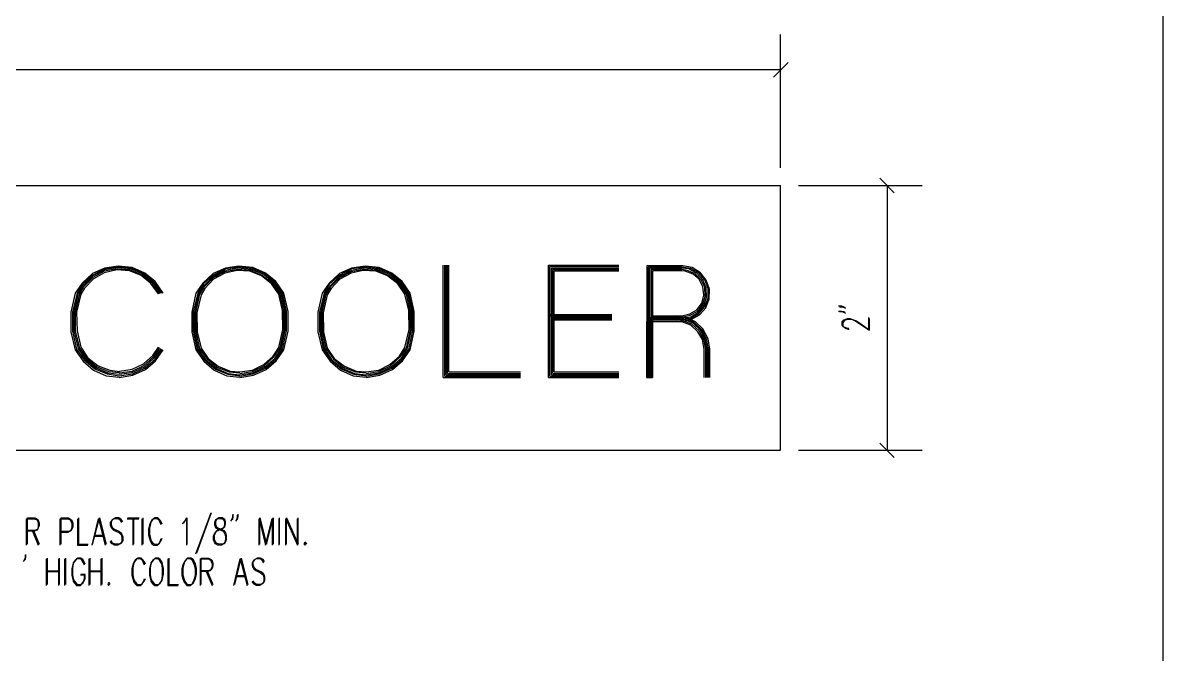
# Model space of a CAD drawing. Header units: metres. Extents: x 14 to 601, y -777 to -11.
# Drawn here: x 308.2 to 600.8, y -309.8 to -147.9 of the extents above; entities that cross this region are included whole.
import ezdxf

# ---------------------------------------------------------------- set-up
doc = ezdxf.new("R2010")
doc.units = ezdxf.units.M

msp = doc.modelspace()

# ---------------------------------------------------------------- linework, layer by layer
for p, q in [((600.76, -750.2), (600.76, -37.76)), ((502.6, -185.12), (502.6, -150.92)), ((97.72, -159.92), (502.6, -159.92)), ((500.8, -161.84), (504.52, -158.12)), ((97.72, -189.68), (502.6, -189.68)), ((502.6, -257.48), (502.6, -189.68)), ((507.16, -189.68), (538.96, -189.68)), ((531.76, -191.48), (528.04, -187.76)), ((529.96, -189.68), (529.96, -257.48)), ((332.68, -210.32), (329.2, -210.8)), ((332.68, -210.44), (329.2, -211.04)), ((336.28, -210.68), (332.68, -210.32)), ((336.04, -210.92), (332.68, -210.44)), ((363.64, -210.32), (360.16, -210.8)), ((363.64, -210.56), (360.16, -211.04)), ((367.24, -210.68), (363.64, -210.32)), ((367, -210.92), (363.64, -210.56)), ((396.04, -210.32), (392.56, -210.8)), ((396.04, -210.56), (392.56, -211.04)), ((399.64, -210.68), (396.04, -210.32)), ((399.4, -210.92), (396.04, -210.56)), ((416.08, -238.88), (416.08, -210.08)), ((416.44, -238.52), (416.44, -210.08)), ((416.8, -238.16), (416.8, -210.08)), ((417.16, -237.8), (417.16, -210.08)), ((417.52, -237.44), (417.52, -210.08)), ((443.08, -238.88), (443.08, -210.08)), ((443.08, -210.08), (461.08, -210.08)), ((443.44, -238.52), (443.44, -210.44)), ((443.44, -210.44), (461.08, -210.44)), ((477.28, -210.2), (468.28, -210.2)), ((468.28, -210.2), (468.28, -239)), ((477.28, -210.56), (468.64, -210.56)), ((468.64, -210.56), (468.64, -239)), ((477.52, -210.2), (477.28, -210.2)), ((479.56, -210.92), (477.28, -210.56)), ((479.92, -210.68), (477.52, -210.2)), ((326.08, -212.24), (323.44, -214.64)), ((326.2, -212.6), (323.56, -214.88)), ((326.2, -212.84), (323.68, -215.24)), ((326.2, -213.2), (323.8, -215.6)), ((326.32, -213.56), (324.04, -215.96)), ((329.2, -210.8), (326.08, -212.24)), ((329.2, -211.04), (326.2, -212.6)), ((329.2, -211.28), (326.2, -212.84)), ((329.08, -211.64), (326.2, -213.2)), ((329.08, -212), (326.32, -213.56)), ((332.44, -211.04), (329.08, -211.64)), ((332.32, -211.28), (329.08, -212)), ((332.56, -210.68), (329.2, -211.28)), ((335.56, -211.52), (332.32, -211.28)), ((335.68, -211.28), (332.44, -211.04)), ((335.92, -211.04), (332.56, -210.68)), ((338.56, -212.72), (335.56, -211.52)), ((338.8, -212.6), (335.68, -211.28)), ((339.04, -212.36), (335.92, -211.04)), ((339.28, -212.24), (336.04, -210.92)), ((339.52, -212.12), (336.28, -210.68)), ((341.08, -214.76), (338.56, -212.72)), ((341.44, -214.64), (338.8, -212.6)), ((341.68, -214.52), (339.04, -212.36)), ((341.92, -214.4), (339.28, -212.24)), ((342.16, -214.28), (339.52, -212.12)), ((357.04, -212.24), (354.4, -214.64)), ((357.04, -212.6), (354.52, -214.88)), ((357.04, -212.96), (354.64, -215.36)), ((357.04, -213.32), (354.64, -215.72)), ((360.16, -210.8), (357.04, -212.24)), ((360.16, -211.04), (357.04, -212.6)), ((360.04, -211.4), (357.04, -212.96)), ((360.04, -211.76), (357.04, -213.32)), ((360.04, -212.12), (357.16, -213.68)), ((363.4, -210.8), (360.04, -211.4)), ((363.28, -211.16), (360.04, -211.76)), ((363.16, -211.4), (360.04, -212.12)), ((366.4, -211.64), (363.16, -211.4)), ((366.64, -211.4), (363.28, -211.16)), ((366.76, -211.16), (363.4, -210.8)), ((369.4, -212.84), (366.4, -211.64)), ((369.64, -212.72), (366.64, -211.4)), ((370, -212.48), (366.76, -211.16)), ((370.24, -212.24), (367, -210.92)), ((370.48, -212.12), (367.24, -210.68)), ((372.04, -214.88), (369.4, -212.84)), ((372.28, -214.76), (369.64, -212.72)), ((372.64, -214.64), (370, -212.48)), ((372.88, -214.4), (370.24, -212.24)), ((373.12, -214.28), (370.48, -212.12)), ((389.44, -212.24), (386.8, -214.64)), ((389.44, -212.6), (386.92, -214.88)), ((389.44, -212.96), (387.04, -215.36)), ((389.44, -213.32), (387.04, -215.72)), ((392.56, -210.8), (389.44, -212.24)), ((392.56, -211.04), (389.44, -212.6)), ((392.44, -211.4), (389.44, -212.96)), ((392.44, -211.76), (389.44, -213.32)), ((392.44, -212.12), (389.56, -213.68)), ((395.8, -210.8), (392.44, -211.4)), ((395.68, -211.16), (392.44, -211.76)), ((395.56, -211.4), (392.44, -212.12)), ((398.8, -211.64), (395.56, -211.4)), ((399.04, -211.4), (395.68, -211.16)), ((399.16, -211.16), (395.8, -210.8)), ((401.8, -212.84), (398.8, -211.64)), ((402.04, -212.72), (399.04, -211.4)), ((402.4, -212.48), (399.16, -211.16)), ((402.64, -212.24), (399.4, -210.92)), ((402.88, -212.12), (399.64, -210.68)), ((404.44, -214.88), (401.8, -212.84)), ((404.68, -214.76), (402.04, -212.72)), ((405.04, -214.64), (402.4, -212.48)), ((405.28, -214.4), (402.64, -212.24)), ((405.52, -214.28), (402.88, -212.12)), ((443.8, -238.16), (443.8, -210.8)), ((443.8, -210.8), (461.08, -210.8)), ((444.16, -237.8), (444.16, -211.16)), ((444.16, -211.16), (461.08, -211.16)), ((444.52, -237.44), (444.52, -211.52)), ((444.52, -211.52), (461.08, -211.52)), ((477.28, -210.8), (469, -210.8)), ((469, -210.8), (469, -238.88)), ((477.28, -211.16), (469.36, -211.16)), ((469.36, -211.16), (469.36, -238.88)), ((477.28, -211.52), (469.72, -211.52)), ((469.72, -211.52), (469.72, -238.88)), ((479.08, -211.04), (477.28, -210.8)), ((478.6, -211.4), (477.28, -211.16)), ((478.12, -211.64), (477.28, -211.52)), ((480.16, -212.36), (478.12, -211.64)), ((480.64, -212.24), (478.6, -211.4)), ((481.12, -212.12), (479.08, -211.04)), ((481.6, -212), (479.56, -210.92)), ((482.08, -212), (479.92, -210.68)), ((481.72, -213.68), (480.16, -212.36)), ((482.2, -213.8), (480.64, -212.24)), ((482.68, -213.8), (481.12, -212.12)), ((483.16, -213.8), (481.6, -212)), ((483.52, -213.92), (482.08, -212)), ((323.44, -214.64), (321.64, -217.28)), ((323.56, -214.88), (322.12, -217.28)), ((323.68, -215.24), (322.36, -217.28)), ((323.8, -215.6), (322.72, -217.4)), ((324.04, -215.96), (323.08, -217.52)), ((343, -217.4), (341.08, -214.76)), ((343.24, -217.4), (341.44, -214.64)), ((343.6, -217.28), (341.68, -214.52)), ((343.84, -217.28), (341.92, -214.4)), ((344.2, -217.28), (342.16, -214.28)), ((354.4, -214.64), (352.6, -217.28)), ((354.52, -214.88), (353.08, -217.28)), ((354.64, -215.36), (353.32, -217.4)), ((354.64, -215.72), (353.56, -217.52)), ((354.88, -216.08), (353.92, -217.64)), ((357.16, -213.68), (354.88, -216.08)), ((373.84, -217.52), (372.04, -214.88)), ((374.2, -217.52), (372.28, -214.76)), ((374.56, -217.4), (372.64, -214.64)), ((374.8, -217.28), (372.88, -214.4)), ((375.16, -217.28), (373.12, -214.28)), ((386.8, -214.64), (385, -217.28)), ((386.92, -214.88), (385.48, -217.28)), ((387.04, -215.36), (385.72, -217.4)), ((387.04, -215.72), (385.96, -217.52)), ((387.28, -216.08), (386.32, -217.64)), ((389.56, -213.68), (387.28, -216.08)), ((406.24, -217.52), (404.44, -214.88)), ((406.6, -217.52), (404.68, -214.76)), ((406.96, -217.4), (405.04, -214.64)), ((407.2, -217.28), (405.28, -214.4)), ((407.56, -217.28), (405.52, -214.28)), ((482.68, -215.6), (481.72, -213.68)), ((483.16, -215.72), (482.2, -213.8)), ((483.52, -215.84), (482.68, -213.8)), ((482.92, -217.76), (482.68, -215.6)), ((484, -216.08), (483.16, -213.8)), ((483.28, -218), (483.16, -215.72)), ((484.36, -216.2), (483.52, -213.92)), ((483.64, -218.24), (483.52, -215.84)), ((484, -218.48), (484, -216.08)), ((484.24, -218.72), (484.36, -216.2)), ((321.64, -217.28), (320.56, -222.08)), ((322.12, -217.28), (320.92, -222.08)), ((322.36, -217.28), (321.28, -222.08)), ((322.72, -217.4), (321.64, -222.08)), ((323.08, -217.52), (322, -222.08)), ((352.6, -217.28), (351.52, -222.08)), ((353.08, -217.28), (351.88, -222.08)), ((353.32, -217.4), (352.24, -222.2)), ((353.56, -217.52), (352.48, -222.2)), ((353.92, -217.64), (352.84, -222.32)), ((374.8, -221.72), (373.84, -217.52)), ((375.16, -221.84), (374.2, -217.52)), ((375.52, -221.84), (374.56, -217.4)), ((375.88, -221.84), (374.8, -217.28)), ((376.24, -221.96), (375.16, -217.28)), ((385, -217.28), (383.92, -222.08)), ((385.48, -217.28), (384.28, -222.08)), ((385.72, -217.4), (384.64, -222.2)), ((385.96, -217.52), (384.88, -222.2)), ((386.32, -217.64), (385.24, -222.32)), ((407.2, -221.72), (406.24, -217.52)), ((407.56, -221.84), (406.6, -217.52)), ((407.92, -221.84), (406.96, -217.4)), ((408.28, -221.84), (407.2, -217.28)), ((408.64, -221.96), (407.56, -217.28)), ((482.44, -219.8), (482.92, -217.76)), ((482.68, -220.04), (483.28, -218)), ((482.92, -220.4), (483.64, -218.24)), ((483.16, -220.64), (484, -218.48)), ((483.4, -221), (484.24, -218.72)), ((320.56, -222.08), (320.56, -227.12)), ((320.92, -222.08), (320.92, -227)), ((321.28, -222.08), (321.28, -227)), ((321.64, -222.08), (321.64, -227)), ((322, -222.08), (322.12, -226.88)), ((351.52, -222.08), (351.52, -227.12)), ((351.88, -222.08), (351.88, -227)), ((352.24, -222.2), (352.24, -227.12)), ((352.48, -222.2), (352.6, -227.12)), ((352.84, -222.32), (352.96, -227.12)), ((374.92, -226.52), (374.8, -221.72)), ((375.28, -226.64), (375.16, -221.84)), ((375.52, -226.76), (375.52, -221.84)), ((375.88, -226.88), (375.88, -221.84)), ((376.24, -227), (376.24, -221.96)), ((383.92, -222.08), (383.92, -227.12)), ((384.28, -222.08), (384.28, -227)), ((384.64, -222.2), (384.64, -227.12)), ((384.88, -222.2), (385, -227.12)), ((385.24, -222.32), (385.36, -227.12)), ((407.32, -226.52), (407.2, -221.72)), ((407.68, -226.64), (407.56, -221.84)), ((407.92, -226.76), (407.92, -221.84)), ((408.28, -226.88), (408.28, -221.84)), ((408.64, -227), (408.64, -221.96)), ((479.32, -222.56), (481.12, -221.48)), ((479.44, -222.92), (481.36, -221.84)), ((479.56, -223.28), (481.48, -222.2)), ((481.12, -221.48), (482.44, -219.8)), ((481.36, -221.84), (482.68, -220.04)), ((481.48, -222.2), (482.92, -220.4)), ((481.6, -222.44), (483.16, -220.64)), ((481.84, -222.8), (483.4, -221)), ((517.48, -220.52), (518.2, -220.52)), ((517.48, -221.84), (518.2, -221.84)), ((517.72, -220.76), (518.32, -220.76)), ((517.72, -221.96), (518.32, -221.96)), ((518.2, -220.52), (518.8, -220.76)), ((518.2, -221.84), (518.8, -221.96)), ((518.32, -220.76), (519.04, -220.88)), ((518.32, -221.96), (519.04, -222.2)), ((518.8, -220.76), (519.16, -221)), ((518.8, -221.96), (519.16, -222.2)), ((519.04, -220.88), (519.28, -221.12)), ((519.04, -222.2), (519.28, -222.44)), ((443.08, -222.68), (459.28, -222.68)), ((443.44, -223.04), (459.28, -223.04)), ((443.8, -223.4), (459.28, -223.4)), ((444.16, -223.76), (459.28, -223.76)), ((444.52, -224.12), (459.28, -224.12)), ((468.28, -238.88), (468.28, -224.48)), ((468.28, -224.48), (477.28, -224.48)), ((468.64, -238.88), (468.64, -224.12)), ((468.64, -224.12), (477.28, -224.12)), ((469, -238.88), (469, -223.76)), ((469, -223.76), (477.28, -223.76)), ((469.36, -238.88), (469.36, -223.4)), ((469.36, -223.4), (477.28, -223.4)), ((469.72, -238.88), (469.72, -223.04)), ((469.72, -223.04), (477.28, -223.04)), ((478.24, -223.4), (475.84, -223.04)), ((478, -223.64), (475.84, -223.4)), ((477.76, -224), (475.84, -223.76)), ((477.52, -224.36), (475.84, -224.12)), ((477.28, -224.6), (475.84, -224.48)), ((477.28, -223.04), (479.32, -222.56)), ((477.28, -223.4), (479.44, -222.92)), ((477.28, -223.76), (479.56, -223.28)), ((477.28, -224.12), (479.56, -223.64)), ((477.28, -224.48), (479.68, -224)), ((479.56, -225.44), (477.28, -224.6)), ((479.8, -225.2), (477.52, -224.36)), ((480.16, -224.96), (477.76, -224)), ((480.4, -224.72), (478, -223.64)), ((480.76, -224.6), (478.24, -223.4)), ((479.56, -223.64), (481.6, -222.44)), ((479.68, -224), (481.84, -222.8)), ((481.72, -226.88), (479.8, -225.2)), ((482.08, -226.76), (480.16, -224.96)), ((482.44, -226.64), (480.4, -224.72)), ((482.68, -226.4), (480.76, -224.6)), ((518.44, -224.6), (518.8, -224.12)), ((518.44, -225.44), (518.44, -224.6)), ((518.68, -224.84), (519.04, -224.36)), ((518.68, -225.68), (518.68, -224.84)), ((518.8, -224.12), (519.16, -224)), ((519.04, -224.36), (519.28, -224.12)), ((519.16, -224), (519.76, -223.76)), ((519.28, -224.12), (520, -223.88)), ((519.76, -223.76), (520.36, -223.76)), ((520, -223.88), (520.6, -223.88)), ((520.36, -223.76), (521.08, -224)), ((520.6, -223.88), (521.2, -224.12)), ((521.08, -224), (522.04, -224.36)), ((521.2, -224.12), (522.16, -224.6)), ((522.04, -224.36), (525.28, -226.52)), ((522.16, -224.6), (525.4, -226.76)), ((525.28, -226.52), (525.28, -223.52)), ((525.4, -226.76), (525.4, -223.76)), ((320.56, -227.12), (321.64, -231.8)), ((320.92, -227), (322, -231.56)), ((321.28, -227), (322.36, -231.44)), ((321.64, -227), (322.72, -231.32)), ((322.12, -226.88), (323.08, -231.08)), ((351.52, -227.12), (352.6, -231.8)), ((351.88, -227), (352.96, -231.68)), ((352.24, -227.12), (353.2, -231.56)), ((352.6, -227.12), (353.56, -231.44)), ((352.96, -227.12), (353.92, -231.32)), ((373.84, -231.2), (374.92, -226.52)), ((374.2, -231.32), (375.28, -226.64)), ((374.44, -231.56), (375.52, -226.76)), ((374.8, -231.68), (375.88, -226.88)), ((375.16, -231.8), (376.24, -227)), ((383.92, -227.12), (385, -231.8)), ((384.28, -227), (385.36, -231.68)), ((384.64, -227.12), (385.6, -231.56)), ((385, -227.12), (385.96, -231.44)), ((385.36, -227.12), (386.32, -231.32)), ((406.24, -231.2), (407.32, -226.52)), ((406.6, -231.32), (407.68, -226.64)), ((406.84, -231.56), (407.92, -226.76)), ((407.2, -231.68), (408.28, -226.88)), ((407.56, -231.8), (408.64, -227)), ((481.36, -227.12), (479.56, -225.44)), ((482.56, -229.16), (481.36, -227.12)), ((482.92, -229.16), (481.72, -226.88)), ((483.28, -229.04), (482.08, -226.76)), ((483.64, -228.92), (482.44, -226.64)), ((484, -228.92), (482.68, -226.4)), ((518.8, -225.92), (518.44, -225.44)), ((519.04, -226.04), (518.68, -225.68)), ((519.16, -226.04), (518.8, -225.92)), ((519.28, -226.28), (519.04, -226.04)), ((519.76, -226.28), (519.16, -226.04)), ((520, -226.52), (519.28, -226.28)), ((520.12, -226.28), (519.76, -226.28)), ((520.24, -226.52), (520, -226.52)), ((323.08, -231.08), (324.88, -233.84)), ((341.56, -233.24), (343, -231.08)), ((483.04, -231.68), (482.56, -229.16)), ((483.4, -231.68), (482.92, -229.16)), ((483.76, -231.68), (483.28, -229.04)), ((484.12, -231.68), (483.64, -228.92)), ((484.48, -231.68), (484, -228.92)), ((321.64, -231.8), (323.68, -234.68)), ((322, -231.56), (324.04, -234.44)), ((322.36, -231.44), (324.28, -234.2)), ((322.72, -231.32), (324.64, -233.96)), ((324.64, -233.96), (327.16, -236.12)), ((324.88, -233.84), (327.52, -235.88)), ((339.16, -235.4), (341.56, -233.24)), ((339.28, -235.76), (341.8, -233.48)), ((339.4, -236.12), (341.92, -233.84)), ((341.8, -233.48), (343.24, -231.2)), ((341.92, -233.84), (343.6, -231.44)), ((342.16, -234.2), (343.84, -231.56)), ((342.28, -234.56), (344.2, -231.8)), ((352.6, -231.8), (354.64, -234.68)), ((352.96, -231.68), (354.88, -234.44)), ((353.2, -231.56), (355.12, -234.32)), ((353.56, -231.44), (355.48, -234.08)), ((353.92, -231.32), (355.72, -233.96)), ((355.72, -233.96), (358.36, -236)), ((370, -235.52), (372.4, -233.36)), ((370.12, -235.88), (372.64, -233.6)), ((370.24, -236.24), (372.88, -233.96)), ((372.4, -233.36), (373.84, -231.2)), ((372.64, -233.6), (374.2, -231.32)), ((372.88, -233.96), (374.44, -231.56)), ((373, -234.32), (374.8, -231.68)), ((373.24, -234.56), (375.16, -231.8)), ((385, -231.8), (387.04, -234.68)), ((385.36, -231.68), (387.28, -234.44)), ((385.6, -231.56), (387.52, -234.32)), ((385.96, -231.44), (387.88, -234.08)), ((386.32, -231.32), (388.12, -233.96)), ((388.12, -233.96), (390.76, -236)), ((402.4, -235.52), (404.8, -233.36)), ((402.52, -235.88), (405.04, -233.6)), ((402.64, -236.24), (405.28, -233.96)), ((404.8, -233.36), (406.24, -231.2)), ((405.04, -233.6), (406.6, -231.32)), ((405.28, -233.96), (406.84, -231.56)), ((405.4, -234.32), (407.2, -231.68)), ((405.64, -234.56), (407.56, -231.8)), ((483.04, -238.88), (483.04, -231.68)), ((483.4, -238.88), (483.4, -231.68)), ((483.76, -238.88), (483.76, -231.68)), ((484.12, -238.88), (484.12, -231.68)), ((484.48, -238.88), (484.48, -231.68)), ((323.68, -234.68), (326.32, -236.96)), ((324.04, -234.44), (326.68, -236.6)), ((324.28, -234.2), (326.92, -236.36)), ((326.32, -236.96), (329.56, -238.4)), ((326.68, -236.6), (329.8, -237.92)), ((326.92, -236.36), (330.04, -237.68)), ((327.16, -236.12), (330.28, -237.32)), ((327.52, -235.88), (330.52, -236.96)), ((330.52, -236.96), (333.04, -237.32)), ((333.04, -237.2), (336.28, -236.72)), ((336.28, -236.72), (339.16, -235.4)), ((336.28, -237.2), (339.28, -235.76)), ((336.28, -237.56), (339.4, -236.12)), ((336.4, -237.92), (339.52, -236.48)), ((336.4, -238.28), (339.64, -236.84)), ((339.52, -236.48), (342.16, -234.2)), ((339.64, -236.84), (342.28, -234.56)), ((354.64, -234.68), (357.28, -236.96)), ((354.88, -234.44), (357.64, -236.72)), ((355.12, -234.32), (357.76, -236.48)), ((355.48, -234.08), (358, -236.24)), ((357.28, -236.96), (360.52, -238.4)), ((357.64, -236.72), (360.76, -238.04)), ((357.76, -236.48), (360.88, -237.8)), ((358, -236.24), (361.12, -237.44)), ((358.36, -236), (361.36, -237.2)), ((363.88, -237.44), (367.12, -236.96)), ((367.12, -236.96), (370, -235.52)), ((367.12, -237.32), (370.12, -235.88)), ((367.24, -237.68), (370.24, -236.24)), ((367.24, -237.92), (370.48, -236.48)), ((367.36, -238.28), (370.6, -236.84)), ((370.48, -236.48), (373, -234.32)), ((370.6, -236.84), (373.24, -234.56)), ((387.04, -234.68), (389.68, -236.96)), ((387.28, -234.44), (390.04, -236.72)), ((387.52, -234.32), (390.16, -236.48)), ((387.88, -234.08), (390.4, -236.24)), ((389.68, -236.96), (392.92, -238.4)), ((390.04, -236.72), (393.16, -238.04)), ((390.16, -236.48), (393.28, -237.8)), ((390.4, -236.24), (393.52, -237.44)), ((390.76, -236), (393.76, -237.2)), ((396.28, -237.44), (399.52, -236.96)), ((399.52, -236.96), (402.4, -235.52)), ((399.52, -237.32), (402.52, -235.88)), ((399.64, -237.68), (402.64, -236.24)), ((399.64, -237.92), (402.88, -236.48)), ((399.76, -238.28), (403, -236.84)), ((402.88, -236.48), (405.4, -234.32)), ((403, -236.84), (405.64, -234.56)), ((329.56, -238.4), (332.92, -238.76)), ((329.8, -237.92), (332.92, -238.4)), ((330.04, -237.68), (332.92, -238.04)), ((330.28, -237.32), (333.04, -237.56)), ((332.92, -237.68), (336.28, -237.2)), ((332.92, -238.04), (336.28, -237.56)), ((332.92, -238.4), (336.4, -237.92)), ((332.92, -238.88), (336.4, -238.28)), ((360.52, -238.4), (363.88, -238.76)), ((360.76, -238.04), (363.88, -238.4)), ((360.88, -237.8), (363.88, -238.16)), ((361.12, -237.44), (363.88, -237.68)), ((361.36, -237.2), (363.88, -237.44)), ((363.88, -237.8), (367.12, -237.32)), ((363.88, -238.16), (367.24, -237.68)), ((363.88, -238.52), (367.24, -237.92)), ((363.88, -238.88), (367.36, -238.28)), ((392.92, -238.4), (396.28, -238.76)), ((393.16, -238.04), (396.28, -238.4)), ((393.28, -237.8), (396.28, -238.16)), ((393.52, -237.44), (396.28, -237.68)), ((393.76, -237.2), (396.28, -237.44)), ((396.28, -237.8), (399.52, -237.32)), ((396.28, -238.16), (399.64, -237.68)), ((396.28, -238.52), (399.64, -237.92)), ((396.28, -238.88), (399.76, -238.28)), ((416.08, -238.88), (435.88, -238.88)), ((416.44, -238.52), (435.88, -238.52)), ((416.8, -238.16), (435.88, -238.16)), ((417.16, -237.8), (435.88, -237.8)), ((417.52, -237.44), (435.88, -237.44)), ((443.08, -238.88), (461.08, -238.88)), ((443.44, -238.52), (461.08, -238.52)), ((443.8, -238.16), (461.08, -238.16)), ((444.16, -237.8), (461.08, -237.8)), ((444.52, -237.44), (461.08, -237.44)), ((468.28, -238.88), (468.64, -238.88)), ((468.64, -238.88), (469, -238.88)), ((469, -238.88), (469.36, -238.88)), ((469.36, -238.88), (469.72, -238.88)), ((528.04, -255.68), (531.76, -259.4)), ((97.72, -257.48), (502.6, -257.48)), ((507.16, -257.48), (538.96, -257.48)), ((309.4, -281.6), (309.4, -274.88)), ((309.4, -274.88), (311.32, -274.88)), ((311.32, -274.88), (312.04, -275.24)), ((318.04, -281.6), (318.04, -274.88)), ((318.04, -274.88), (319.96, -274.88)), ((319.96, -274.88), (320.56, -275.24)), ((322.48, -274.88), (322.48, -281.6)), ((326.08, -281.6), (327.88, -274.88)), ((327.88, -274.88), (329.56, -281.6)), ((331.96, -274.88), (331.24, -275.24)), ((332.8, -274.88), (331.96, -274.88)), ((333.4, -275.24), (332.8, -274.88)), ((335.08, -274.88), (338.08, -274.88)), ((336.64, -274.88), (336.64, -281.6)), ((339.04, -281.6), (339.04, -274.88)), ((342.04, -274.88), (341.56, -275.24)), ((342.88, -274.88), (342.04, -274.88)), ((343.24, -275.24), (342.88, -274.88)), ((349.72, -275.84), (350.32, -274.88)), ((350.32, -274.88), (350.32, -281.6)), ((356.32, -273.8), (352.48, -284.12)), ((356.56, -273.56), (352.72, -283.88)), ((358.48, -274.88), (357.88, -275.24)), ((359.32, -274.88), (358.48, -274.88)), ((360.04, -275.24), (359.32, -274.88)), ((361.96, -274.76), (361.72, -275.36)), ((361.96, -274.16), (361.96, -274.76)), ((362.08, -274.52), (361.96, -275.24)), ((362.08, -273.92), (362.08, -274.52)), ((363.16, -274.76), (363.04, -275.36)), ((363.16, -274.16), (363.16, -274.76)), ((363.4, -274.52), (363.16, -275.24)), ((363.4, -273.92), (363.4, -274.52)), ((369.04, -281.6), (369.04, -274.88)), ((369.04, -274.88), (370.72, -281.6)), ((370.72, -281.6), (372.4, -274.88)), ((372.4, -274.88), (372.4, -281.6)), ((374.08, -281.6), (374.08, -274.88)), ((375.88, -281.6), (375.88, -274.88)), ((375.88, -274.88), (378.88, -281.6)), ((378.88, -281.6), (378.88, -274.88)), ((309.16, -281.84), (309.16, -275.12)), ((309.16, -275.12), (311.2, -275.12)), ((311.2, -275.12), (311.8, -275.36)), ((312.04, -277.76), (311.32, -278.12)), ((311.8, -275.36), (312.04, -275.72)), ((312.04, -277.64), (311.8, -278)), ((312.04, -275.24), (312.16, -275.48)), ((312.04, -275.72), (312.16, -276.32)), ((312.16, -277.04), (312.04, -277.64)), ((312.16, -277.4), (312.04, -277.76)), ((312.16, -275.48), (312.4, -276.2)), ((312.16, -276.32), (312.16, -277.04)), ((312.4, -276.8), (312.16, -277.4)), ((312.4, -276.2), (312.4, -276.8)), ((317.8, -281.84), (317.8, -275.12)), ((317.8, -275.12), (319.72, -275.12)), ((319.72, -275.12), (320.32, -275.36)), ((320.32, -275.36), (320.56, -275.72)), ((320.56, -275.24), (320.8, -275.48)), ((320.56, -275.72), (320.8, -276.32)), ((320.8, -277.28), (320.56, -278)), ((320.8, -277.76), (320.56, -278.12)), ((320.8, -275.48), (321.04, -276.2)), ((320.8, -276.32), (320.8, -277.28)), ((321.04, -277.16), (320.8, -277.76)), ((321.04, -276.2), (321.04, -277.16)), ((322.24, -275.12), (322.24, -281.84)), ((325.96, -281.84), (327.64, -275.12)), ((327.64, -275.12), (329.32, -281.84)), ((331.12, -275.36), (330.64, -276.08)), ((330.64, -276.08), (330.64, -276.68)), ((330.64, -276.68), (330.88, -277.28)), ((331.24, -275.24), (330.88, -275.84)), ((330.88, -275.84), (330.88, -276.44)), ((330.88, -276.44), (331, -277.16)), ((330.88, -277.28), (331.12, -277.64)), ((331, -277.16), (331.24, -277.4)), ((331.72, -275.12), (331.12, -275.36)), ((331.12, -277.64), (331.48, -278)), ((331.24, -277.4), (331.72, -277.76)), ((332.56, -275.12), (331.72, -275.12)), ((331.72, -277.76), (333.04, -278.36)), ((333.16, -275.36), (332.56, -275.12)), ((333.64, -276.08), (333.16, -275.36)), ((333.88, -275.84), (333.4, -275.24)), ((334.96, -275.12), (337.96, -275.12)), ((336.4, -275.12), (336.4, -281.84)), ((338.8, -281.84), (338.8, -275.12)), ((340.72, -276.68), (340.48, -277.64)), ((340.48, -277.64), (340.48, -279.2)), ((340.96, -276.08), (340.72, -276.68)), ((340.96, -276.44), (340.72, -277.4)), ((340.72, -277.4), (340.72, -279.08)), ((341.32, -275.36), (340.96, -276.08)), ((341.08, -275.84), (340.96, -276.44)), ((341.56, -275.24), (341.08, -275.84)), ((341.8, -275.12), (341.32, -275.36)), ((342.64, -275.12), (341.8, -275.12)), ((343.12, -275.36), (342.64, -275.12)), ((343.48, -276.08), (343.12, -275.36)), ((343.72, -275.84), (343.24, -275.24)), ((343.72, -276.68), (343.48, -276.08)), ((343.96, -276.44), (343.72, -275.84)), ((349.12, -276.32), (349.48, -276.08)), ((349.24, -276.2), (349.72, -275.84)), ((349.48, -276.08), (350.2, -275.12)), ((350.2, -275.12), (350.2, -281.84)), ((357.64, -275.36), (357.4, -276.08)), ((357.4, -276.08), (357.4, -276.68)), ((357.4, -276.68), (357.64, -277.28)), ((358.24, -275.12), (357.64, -275.36)), ((357.88, -275.24), (357.64, -275.84)), ((357.64, -275.84), (357.64, -276.44)), ((357.64, -276.44), (357.88, -277.16)), ((357.64, -277.28), (358.12, -277.64)), ((357.88, -277.16), (358.24, -277.4)), ((358, -278.12), (358.72, -277.76)), ((358.12, -277.64), (358.96, -278)), ((359.2, -275.12), (358.24, -275.12)), ((358.24, -277.4), (359.08, -277.76)), ((358.48, -278), (359.32, -277.64)), ((358.72, -277.76), (359.56, -277.4)), ((359.08, -277.76), (359.8, -278.12)), ((359.8, -275.36), (359.2, -275.12)), ((359.32, -277.64), (359.8, -277.28)), ((359.56, -277.4), (360.04, -277.16)), ((360.04, -276.08), (359.8, -275.36)), ((359.8, -277.28), (360.04, -276.68)), ((360.16, -275.84), (360.04, -275.24)), ((360.04, -276.68), (360.04, -276.08)), ((360.04, -277.16), (360.16, -276.44)), ((360.16, -276.44), (360.16, -275.84)), ((361.72, -275.36), (361.48, -275.72)), ((361.96, -275.24), (361.72, -275.48)), ((363.04, -275.36), (362.8, -275.72)), ((363.16, -275.24), (363.04, -275.48)), ((368.8, -281.84), (368.8, -275.12)), ((368.8, -275.12), (370.48, -281.84)), ((370.48, -281.84), (372.16, -275.12)), ((372.16, -275.12), (372.16, -281.84)), ((373.96, -281.84), (373.96, -275.12)), ((375.64, -281.84), (375.64, -275.12)), ((375.64, -275.12), (378.64, -281.84)), ((378.64, -281.84), (378.64, -275.12)), ((311.2, -278.24), (309.16, -278.24)), ((311.32, -278.12), (309.4, -278.12)), ((310.72, -278.24), (312.16, -281.84)), ((310.96, -278.12), (312.4, -281.6)), ((311.8, -278), (311.2, -278.24)), ((319.72, -278.6), (317.8, -278.6)), ((319.96, -278.36), (318.04, -278.36)), ((320.32, -278.24), (319.72, -278.6)), ((320.56, -278.12), (319.96, -278.36)), ((320.56, -278), (320.32, -278.24)), ((326.56, -279.56), (328.72, -279.56)), ((326.8, -279.32), (328.96, -279.32)), ((331.24, -281.36), (330.88, -280.64)), ((331.48, -278), (332.8, -278.6)), ((332.8, -278.6), (333.16, -278.96)), ((333.04, -278.36), (333.4, -278.72)), ((333.16, -278.96), (333.4, -279.2)), ((333.4, -278.72), (333.64, -279.08)), ((333.4, -279.2), (333.64, -279.92)), ((333.88, -280.64), (333.4, -281.36)), ((333.64, -279.08), (333.88, -279.68)), ((333.64, -279.92), (333.64, -280.88)), ((333.88, -279.68), (333.88, -280.64)), ((340.48, -279.2), (340.72, -280.16)), ((340.72, -279.08), (340.96, -280.04)), ((340.72, -280.16), (340.96, -280.88)), ((340.96, -280.04), (341.08, -280.64)), ((341.08, -280.64), (341.56, -281.36)), ((343.24, -281.36), (343.72, -280.64)), ((343.48, -280.88), (343.72, -280.16)), ((343.72, -280.64), (343.96, -280.04)), ((357.16, -279.56), (357.4, -278.96)), ((357.16, -280.52), (357.16, -279.56)), ((357.4, -281.12), (357.16, -280.52)), ((357.4, -278.96), (357.88, -278.24)), ((357.4, -279.32), (357.64, -278.72)), ((357.4, -280.4), (357.4, -279.32)), ((357.64, -281), (357.4, -280.4)), ((357.64, -278.72), (358, -278.12)), ((357.88, -278.24), (358.48, -278)), ((358.96, -278), (359.56, -278.24)), ((359.56, -278.24), (360.04, -278.96)), ((359.8, -278.12), (360.16, -278.72)), ((360.04, -278.96), (360.16, -279.56)), ((360.16, -280.52), (360.04, -281.12)), ((360.16, -278.72), (360.4, -279.32)), ((360.16, -279.56), (360.16, -280.52)), ((360.4, -280.4), (360.16, -281)), ((360.4, -279.32), (360.4, -280.4)), ((322.24, -281.84), (324.88, -281.84)), ((322.48, -281.6), (325, -281.6)), ((331.12, -281.48), (330.64, -280.88)), ((331.72, -281.84), (331.12, -281.48)), ((331.96, -281.6), (331.24, -281.36)), ((332.56, -281.84), (331.72, -281.84)), ((332.8, -281.6), (331.96, -281.6)), ((333.16, -281.48), (332.56, -281.84)), ((333.4, -281.36), (332.8, -281.6)), ((333.64, -280.88), (333.16, -281.48)), ((340.96, -280.88), (341.32, -281.48)), ((341.32, -281.48), (341.8, -281.84)), ((341.56, -281.36), (342.04, -281.6)), ((341.8, -281.84), (342.64, -281.84)), ((342.04, -281.6), (342.88, -281.6)), ((342.64, -281.84), (343.12, -281.48)), ((342.88, -281.6), (343.24, -281.36)), ((343.12, -281.48), (343.48, -280.88)), ((357.64, -281.48), (357.4, -281.12)), ((357.88, -281.36), (357.64, -281)), ((358.24, -281.84), (357.64, -281.48)), ((358.48, -281.6), (357.88, -281.36)), ((359.2, -281.84), (358.24, -281.84)), ((359.32, -281.6), (358.48, -281.6)), ((359.8, -281.48), (359.2, -281.84)), ((360.04, -281.36), (359.32, -281.6)), ((360.04, -281.12), (359.8, -281.48)), ((360.16, -281), (360.04, -281.36)), ((380.56, -281.12), (380.32, -281.48)), ((380.32, -281.48), (380.56, -281.84)), ((380.8, -281), (380.56, -281.36)), ((380.56, -281.36), (380.8, -281.6)), ((380.56, -281.84), (380.8, -281.48)), ((380.8, -281.6), (381.04, -281.36)), ((308.56, -285.68), (308.32, -286.04)), ((308.8, -285.08), (308.56, -285.68)), ((308.8, -285.56), (308.56, -285.8)), ((308.8, -284.36), (308.8, -285.08)), ((308.92, -284.84), (308.8, -285.56)), ((308.92, -284.24), (308.92, -284.84)), ((314.32, -292.16), (314.32, -285.32)), ((314.56, -291.92), (314.56, -285.2)), ((317.32, -285.32), (317.32, -292.16)), ((317.56, -285.2), (317.56, -291.92)), ((319, -292.16), (319, -285.32)), ((319.24, -291.92), (319.24, -285.2)), ((321.16, -286.4), (321.04, -287)), ((321.64, -285.68), (321.16, -286.4)), ((321.4, -286.16), (321.16, -286.76)), ((321.88, -285.56), (321.4, -286.16)), ((322, -285.32), (321.64, -285.68)), ((322.24, -285.2), (321.88, -285.56)), ((322.96, -285.32), (322, -285.32)), ((323.08, -285.2), (322.24, -285.2)), ((323.32, -285.68), (322.96, -285.32)), ((323.56, -285.56), (323.08, -285.2)), ((323.8, -286.4), (323.32, -285.68)), ((323.92, -286.16), (323.56, -285.56)), ((324.04, -287), (323.8, -286.4)), ((324.16, -286.76), (323.92, -286.16)), ((325.24, -292.16), (325.24, -285.32)), ((325.48, -291.92), (325.48, -285.2)), ((328.24, -285.32), (328.24, -292.16)), ((328.48, -285.2), (328.48, -291.92)), ((336.64, -286.4), (336.4, -287)), ((337, -285.68), (336.64, -286.4)), ((336.88, -286.16), (336.64, -286.76)), ((337.24, -285.56), (336.88, -286.16)), ((337.48, -285.32), (337, -285.68)), ((337.72, -285.2), (337.24, -285.56)), ((338.32, -285.32), (337.48, -285.32)), ((338.56, -285.2), (337.72, -285.2)), ((338.8, -285.68), (338.32, -285.32)), ((338.92, -285.56), (338.56, -285.2)), ((339.16, -286.4), (338.8, -285.68)), ((339.4, -286.16), (338.92, -285.56)), ((339.4, -287), (339.16, -286.4)), ((339.64, -286.76), (339.4, -286.16)), ((341.08, -286.4), (340.96, -287)), ((341.56, -285.68), (341.08, -286.4)), ((341.32, -286.16), (341.08, -286.76)), ((341.8, -285.56), (341.32, -286.16)), ((342.04, -285.32), (341.56, -285.68)), ((342.16, -285.2), (341.8, -285.56)), ((342.88, -285.32), (342.04, -285.32)), ((343, -285.2), (342.16, -285.2)), ((343.24, -285.68), (342.88, -285.32)), ((343.48, -285.56), (343, -285.2)), ((343.72, -286.4), (343.24, -285.68)), ((343.84, -286.16), (343.48, -285.56)), ((343.96, -287), (343.72, -286.4)), ((344.08, -286.76), (343.84, -286.16)), ((345.4, -285.32), (345.4, -292.16)), ((345.64, -285.2), (345.64, -291.92)), ((349.48, -286.4), (349.24, -287)), ((349.96, -285.68), (349.48, -286.4)), ((349.72, -286.16), (349.48, -286.76)), ((350.08, -285.56), (349.72, -286.16)), ((350.32, -285.32), (349.96, -285.68)), ((350.56, -285.2), (350.08, -285.56)), ((351.16, -285.32), (350.32, -285.32)), ((351.4, -285.2), (350.56, -285.2)), ((351.64, -285.68), (351.16, -285.32)), ((351.88, -285.56), (351.4, -285.2)), ((352, -286.4), (351.64, -285.68)), ((352.24, -286.16), (351.88, -285.56)), ((352.24, -287), (352, -286.4)), ((352.48, -286.76), (352.24, -286.16)), ((353.8, -292.16), (353.8, -285.32)), ((353.8, -285.32), (355.72, -285.32)), ((353.92, -291.92), (353.92, -285.2)), ((353.92, -285.2), (355.84, -285.2)), ((355.72, -285.32), (356.32, -285.68)), ((355.84, -285.2), (356.56, -285.56)), ((356.32, -285.68), (356.56, -286.04)), ((356.56, -285.56), (356.8, -285.8)), ((356.56, -286.04), (356.8, -286.64)), ((356.8, -285.8), (356.92, -286.52)), ((356.8, -286.64), (356.8, -287.36)), ((356.92, -286.52), (356.92, -287.12)), ((362.32, -292.16), (364, -285.32)), ((362.56, -291.92), (364.24, -285.2)), ((364, -285.32), (365.8, -292.16)), ((364.24, -285.2), (365.92, -291.92)), ((367.48, -285.68), (367, -286.4)), ((367, -286.4), (367, -287)), ((367.72, -285.56), (367.24, -286.16)), ((367.24, -286.16), (367.24, -286.76)), ((368.08, -285.32), (367.48, -285.68)), ((368.32, -285.2), (367.72, -285.56)), ((369.04, -285.32), (368.08, -285.32)), ((369.16, -285.2), (368.32, -285.2)), ((369.64, -285.68), (369.04, -285.32)), ((369.88, -285.56), (369.16, -285.2)), ((370, -286.4), (369.64, -285.68)), ((370.24, -286.16), (369.88, -285.56)), ((314.32, -288.56), (317.32, -288.56)), ((314.56, -288.44), (317.56, -288.44)), ((321.04, -287), (320.8, -287.96)), ((320.8, -287.96), (320.8, -289.52)), ((320.8, -289.52), (321.04, -290.48)), ((321.16, -286.76), (320.92, -287.72)), ((320.92, -287.72), (320.92, -289.4)), ((320.92, -289.4), (321.16, -290.36)), ((324.04, -289.52), (322.96, -289.52)), ((324.16, -289.4), (323.08, -289.4)), ((324.04, -290.48), (324.04, -289.52)), ((324.16, -290.36), (324.16, -289.4)), ((325.24, -288.56), (328.24, -288.56)), ((325.48, -288.44), (328.48, -288.44)), ((336.4, -287), (336.16, -287.96)), ((336.16, -287.96), (336.16, -289.52)), ((336.16, -289.52), (336.4, -290.48)), ((336.64, -286.76), (336.4, -287.72)), ((336.4, -287.72), (336.4, -289.4)), ((336.4, -289.4), (336.64, -290.36)), ((340.96, -287), (340.72, -287.96)), ((340.72, -287.96), (340.72, -289.52)), ((340.72, -289.52), (340.96, -290.48)), ((341.08, -286.76), (340.84, -287.72)), ((340.84, -287.72), (340.84, -289.4)), ((340.84, -289.4), (341.08, -290.36)), ((344.08, -287.96), (343.96, -287)), ((343.96, -290.48), (344.08, -289.52)), ((344.32, -287.72), (344.08, -286.76)), ((344.08, -289.52), (344.08, -287.96)), ((344.08, -290.36), (344.32, -289.4)), ((344.32, -289.4), (344.32, -287.72)), ((349.24, -287), (349, -287.96)), ((349, -287.96), (349, -289.52)), ((349, -289.52), (349.24, -290.48)), ((349.48, -286.76), (349.24, -287.72)), ((349.24, -287.72), (349.24, -289.4)), ((349.24, -289.4), (349.48, -290.36)), ((352.48, -287.96), (352.24, -287)), ((352.24, -290.48), (352.48, -289.52)), ((352.72, -287.72), (352.48, -286.76)), ((352.48, -289.52), (352.48, -287.96)), ((352.48, -290.36), (352.72, -289.4)), ((352.72, -289.4), (352.72, -287.72)), ((355.72, -288.56), (353.8, -288.56)), ((355.84, -288.44), (353.92, -288.44)), ((355.24, -288.56), (356.8, -292.16)), ((355.48, -288.44), (356.92, -291.92)), ((356.32, -288.32), (355.72, -288.56)), ((356.56, -288.08), (355.84, -288.44)), ((356.56, -287.96), (356.32, -288.32)), ((356.8, -287.36), (356.56, -287.96)), ((356.8, -287.72), (356.56, -288.08)), ((356.92, -287.12), (356.8, -287.72)), ((367, -287), (367.24, -287.6)), ((367.24, -286.76), (367.48, -287.48)), ((367.24, -287.6), (367.48, -287.96)), ((367.48, -287.48), (367.72, -287.72)), ((367.48, -287.96), (367.96, -288.32)), ((367.72, -287.72), (368.08, -288.08)), ((367.96, -288.32), (369.16, -288.92)), ((368.08, -288.08), (369.4, -288.68)), ((369.16, -288.92), (369.64, -289.28)), ((369.4, -288.68), (369.88, -289.04)), ((369.64, -289.28), (369.88, -289.52)), ((369.88, -289.04), (370, -289.4)), ((369.88, -289.52), (370, -290.24)), ((370, -289.4), (370.24, -290)), ((321.04, -290.48), (321.16, -291.2)), ((321.16, -290.36), (321.4, -290.96)), ((321.16, -291.2), (321.64, -291.8)), ((321.4, -290.96), (321.88, -291.56)), ((321.64, -291.8), (322, -292.16)), ((321.88, -291.56), (322.24, -291.92)), ((322, -292.16), (322.96, -292.16)), ((322.24, -291.92), (323.08, -291.92)), ((322.96, -292.16), (323.32, -291.8)), ((323.08, -291.92), (323.56, -291.56)), ((323.32, -291.8), (323.8, -291.2)), ((323.56, -291.56), (323.92, -290.96)), ((323.8, -291.2), (324.04, -290.48)), ((323.92, -290.96), (324.16, -290.36)), ((330.16, -291.44), (330.04, -291.8)), ((330.04, -291.8), (330.16, -292.16)), ((330.4, -291.32), (330.16, -291.56)), ((330.16, -291.56), (330.4, -291.92)), ((330.16, -292.16), (330.4, -291.8)), ((330.4, -291.92), (330.64, -291.56)), ((336.4, -290.48), (336.64, -291.2)), ((336.64, -290.36), (336.88, -290.96)), ((336.64, -291.2), (337, -291.8)), ((336.88, -290.96), (337.24, -291.56)), ((337, -291.8), (337.48, -292.16)), ((337.24, -291.56), (337.72, -291.92)), ((337.48, -292.16), (338.32, -292.16)), ((337.72, -291.92), (338.56, -291.92)), ((338.32, -292.16), (338.8, -291.8)), ((338.56, -291.92), (338.92, -291.56)), ((338.8, -291.8), (339.16, -291.2)), ((338.92, -291.56), (339.4, -290.96)), ((339.16, -291.2), (339.4, -290.48)), ((339.4, -290.96), (339.64, -290.36)), ((340.96, -290.48), (341.08, -291.2)), ((341.08, -290.36), (341.32, -290.96)), ((341.08, -291.2), (341.56, -291.8)), ((341.32, -290.96), (341.8, -291.56)), ((341.56, -291.8), (342.04, -292.16)), ((341.8, -291.56), (342.16, -291.92)), ((342.04, -292.16), (342.88, -292.16)), ((342.16, -291.92), (343, -291.92)), ((342.88, -292.16), (343.24, -291.8)), ((343, -291.92), (343.48, -291.56)), ((343.24, -291.8), (343.72, -291.2)), ((343.48, -291.56), (343.84, -290.96)), ((343.72, -291.2), (343.96, -290.48)), ((343.84, -290.96), (344.08, -290.36)), ((345.4, -292.16), (348.04, -292.16)), ((345.64, -291.92), (348.16, -291.92)), ((349.24, -290.48), (349.48, -291.2)), ((349.48, -290.36), (349.72, -290.96)), ((349.48, -291.2), (349.96, -291.8)), ((349.72, -290.96), (350.08, -291.56)), ((349.96, -291.8), (350.32, -292.16)), ((350.08, -291.56), (350.56, -291.92)), ((350.32, -292.16), (351.16, -292.16)), ((350.56, -291.92), (351.4, -291.92)), ((351.16, -292.16), (351.64, -291.8)), ((351.4, -291.92), (351.88, -291.56)), ((351.64, -291.8), (352, -291.2)), ((351.88, -291.56), (352.24, -290.96)), ((352, -291.2), (352.24, -290.48)), ((352.24, -290.96), (352.48, -290.36)), ((363.04, -289.88), (365.08, -289.88)), ((363.16, -289.64), (365.32, -289.64)), ((367.48, -291.8), (367, -291.2)), ((367.72, -291.56), (367.24, -290.96)), ((368.08, -292.16), (367.48, -291.8)), ((368.32, -291.92), (367.72, -291.56)), ((369.04, -292.16), (368.08, -292.16)), ((369.16, -291.92), (368.32, -291.92)), ((369.64, -291.8), (369.04, -292.16)), ((369.88, -291.56), (369.16, -291.92)), ((370, -291.2), (369.64, -291.8)), ((370.24, -290.96), (369.88, -291.56)), ((370, -290.24), (370, -291.2)), ((370.24, -290), (370.24, -290.96))]:
    msp.add_line(p, q)

doc.saveas('drawing.dxf')
